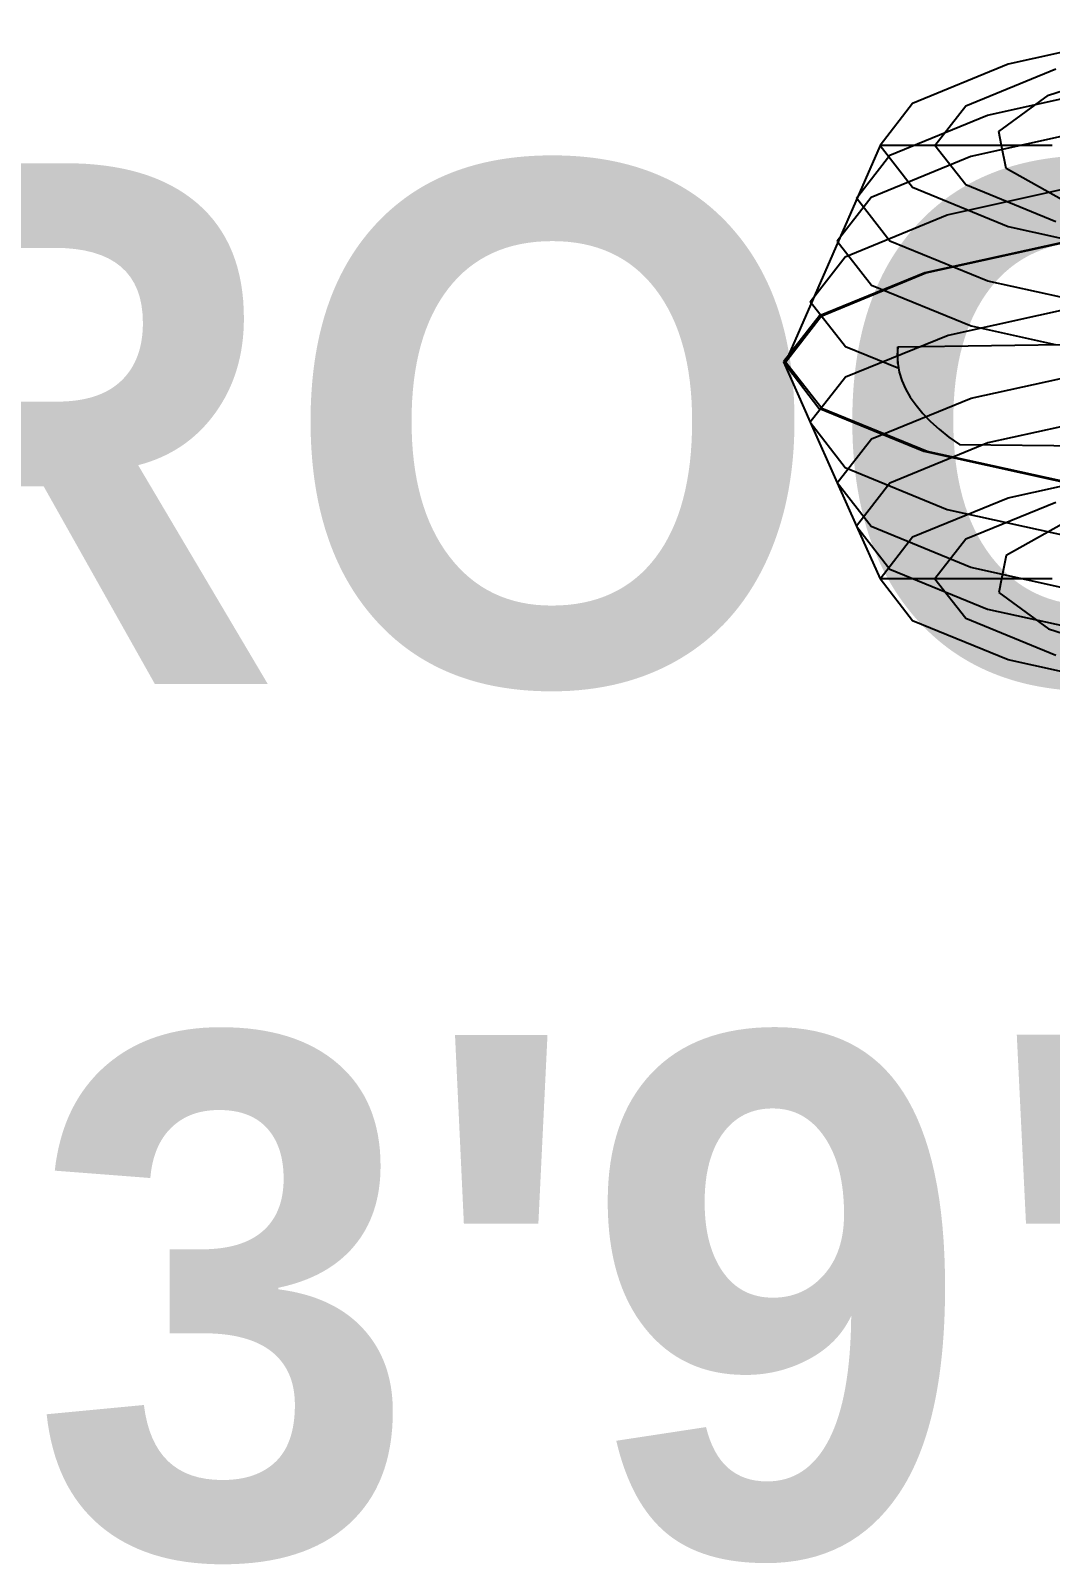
# Model space of a CAD drawing. Header units: inches. Extents: x 9636 to 21597, y -10243 to 557.
# Drawn here: x 15268.41 to 15276.24, y -138.19 to -126.41 of the extents above; entities that cross this region are included whole.
import ezdxf

# ---------------------------------------------------------------- set-up
doc = ezdxf.new("R2010")
doc.units = ezdxf.units.IN
doc.header["$MEASUREMENT"] = 0
doc.layers.add('Edges', color=7, linetype='Continuous')
doc.styles.add('MtXpl_Stylus_BT', font='')
doc.styles.get('MtXpl_Stylus_BT').set_extended_font_data('Stylus BT', bold=True)

# ---------------------------------------------------------------- blocks, each defined once
blk = doc.blocks.new('Industrial Oscillating Fan pl')
at = {"layer": 'Edges'}
for p, q in [((47.392, 38.46), (44.621, 37.848)), ((44.621, 37.848), (42.88, 37.135)), ((43.848, 37.091), (45.49, 37.763)), ((45.359, 37.285), (47.245, 37.884)), ((44.248, 36.923), (47.086, 37.55)), ((44.451, 36.623), (45.359, 37.285)), ((42.88, 37.135), (42.286, 36.369)), ((42.464, 36.192), (44.248, 36.923)), ((43.288, 36.369), (43.848, 37.091)), ((46.834, 36.804), (43.942, 36.164)), ((41.857, 35.408), (42.286, 36.369)), ((42.286, 36.369), (42.88, 35.604)), ((43.288, 36.369), (42.286, 36.369)), ((44.501, 36.369), (43.288, 36.369)), ((43.848, 35.648), (43.288, 36.369)), ((44.501, 36.369), (44.451, 36.623)), ((45.423, 36.369), (44.501, 36.369)), ((44.584, 35.945), (44.501, 36.369)), ((41.857, 35.408), (42.464, 36.192)), ((43.942, 36.164), (42.124, 35.419)), ((45.748, 35.295), (44.584, 35.945)), ((42.88, 35.604), (44.621, 34.891)), ((43.513, 35.104), (46.483, 35.761)), ((45.49, 34.976), (43.848, 35.648)), ((42.124, 35.419), (41.506, 34.62)), ((41.506, 34.62), (41.857, 35.408)), ((42.467, 34.624), (41.857, 35.408)), ((41.648, 34.338), (43.513, 35.104)), ((43.082, 34.041), (46.126, 34.715)), ((46.194, 34.72), (43.143, 34.047)), ((44.621, 34.891), (47.392, 34.279)), ((41.014, 33.517), (41.506, 34.62)), ((41.506, 34.62), (42.129, 33.82)), ((44.253, 33.893), (42.467, 34.624)), ((41.014, 33.517), (41.648, 34.338)), ((41.171, 33.256), (43.082, 34.041)), ((43.143, 34.047), (41.222, 33.263)), ((43.54, 33.785), (43.734, 33.924)), ((43.734, 33.924), (56.756, 34.059)), ((47.093, 33.266), (44.253, 33.893)), ((42.129, 33.82), (43.951, 33.075)), ((43.205, 33.5), (43.364, 33.644)), ((43.364, 33.644), (43.54, 33.785)), ((40.523, 32.414), (41.014, 33.517)), ((41.656, 32.696), (41.014, 33.517)), ((42.942, 33.206), (43.064, 33.354)), ((43.064, 33.354), (43.205, 33.5)), ((40.523, 32.414), (41.171, 33.256)), ((41.222, 33.263), (40.563, 32.421)), ((42.752, 32.905), (42.837, 33.056)), ((42.837, 33.056), (42.942, 33.206)), ((43.951, 33.075), (46.847, 32.436)), ((42.638, 32.6), (42.685, 32.753)), ((42.685, 32.753), (42.752, 32.905)), ((43.528, 31.931), (41.656, 32.696)), ((42.626, 32.536), (41.656, 32.14)), ((42.599, 32.292), (42.609, 32.445)), ((42.609, 32.446), (42.638, 32.6)), ((42.609, 32.445), (42.609, 32.446)), ((42.609, 32.445), (42.609, 32.138)), ((41.182, 31.573), (40.523, 32.414)), ((40.563, 32.421), (41.212, 31.579)), ((42.286, 28.466), (40.563, 32.421)), ((42.609, 32.138), (42.599, 32.292)), ((41.656, 32.14), (41.014, 31.318)), ((42.609, 32.138), (56.756, 31.942)), ((46.504, 31.274), (43.528, 31.931)), ((43.951, 31.76), (45.481, 32.098)), ((42.129, 31.015), (43.951, 31.76)), ((43.102, 30.788), (41.182, 31.573)), ((41.212, 31.579), (43.122, 30.794)), ((47.093, 31.57), (44.253, 30.942)), ((41.014, 31.318), (41.648, 30.497)), ((41.506, 30.216), (42.129, 31.015)), ((44.253, 30.942), (42.467, 30.212)), ((46.154, 30.115), (43.102, 30.788)), ((43.122, 30.794), (46.166, 30.12)), ((41.648, 30.497), (43.513, 29.732)), ((44.621, 29.944), (47.392, 30.557)), ((42.124, 29.416), (41.506, 30.216)), ((42.467, 30.212), (41.857, 29.428)), ((42.88, 29.231), (44.621, 29.944)), ((43.513, 29.732), (46.483, 29.074)), ((45.49, 29.859), (43.848, 29.187)), ((41.857, 29.428), (42.464, 28.644)), ((43.942, 28.671), (42.124, 29.416)), ((45.748, 29.541), (44.584, 28.891)), ((42.286, 28.466), (42.88, 29.231)), ((43.848, 29.187), (43.288, 28.466)), ((44.584, 28.891), (44.501, 28.466)), ((42.464, 28.644), (44.248, 27.913)), ((46.834, 28.031), (43.942, 28.671)), ((42.88, 27.701), (42.286, 28.466)), ((43.288, 28.466), (42.286, 28.466)), ((44.501, 28.466), (43.288, 28.466)), ((43.288, 28.466), (43.848, 27.745)), ((44.501, 28.466), (44.451, 28.212)), ((45.423, 28.466), (44.501, 28.466)), ((44.451, 28.212), (45.359, 27.55)), ((44.621, 26.987), (42.88, 27.701)), ((43.848, 27.745), (45.49, 27.072)), ((44.248, 27.913), (47.086, 27.285)), ((45.359, 27.55), (47.245, 26.951)), ((47.392, 26.375), (44.621, 26.987))]:
    blk.add_line(p, q, dxfattribs=at)
blk = doc.blocks.new('shht')
at = {"color": 251, "true_color": 0x636466, "style": 'MtXpl_Stylus_BT'}
for s, p in [('TRIAL ROOM 1', (15216.574, -2290.649)), ('4\'0"-3\'9"', (15224.2, -2297.343))]:
    blk.add_text(s, height=4, rotation=0.0094, dxfattribs=at).set_placement(p)

msp = doc.modelspace()

# ---------------------------------------------------------------- block references
msp.add_blockref('shht', (32.669, 2159.219))
at = {"xscale": -0.4211558411350648, "yscale": 0.4211558411350648, "zscale": 0.4211558411350648, "rotation": 180}
msp.add_blockref('Industrial Oscillating Fan pl', (15257.122, -115.301), dxfattribs=at)

doc.saveas('drawing.dxf')
